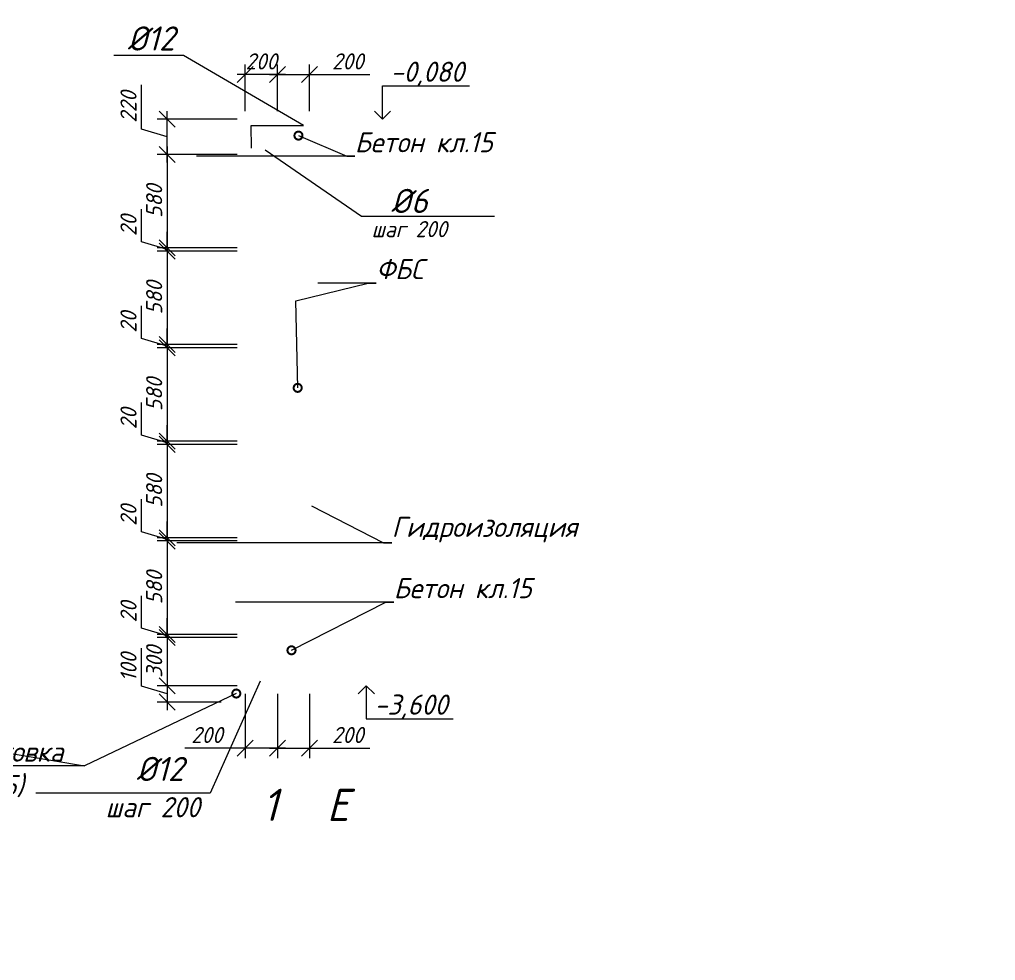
# Model space of a CAD drawing. Header units: millimetres. Extents: x 339888 to 1025294, y -263818 to -40540.
# Drawn here: x 941945 to 948007, y -241291 to -235448 of the extents above; entities that cross this region are included whole.
import ezdxf
from ezdxf import colors
from ezdxf.entities.mleader import LeaderData, LeaderLine
from ezdxf.math import Vec2, Vec3

# ---------------------------------------------------------------- set-up
doc = ezdxf.new("R2010")
doc.units = ezdxf.units.MM
doc.linetypes.add('CENTER2', pattern=[28.575, 19.05, -3.175, 3.175, -3.175])
doc.layers.get('0').update_dxf_attribs({"lineweight": 15})
doc.layers.add('0 @ 50', color=7, linetype='Continuous', lineweight=15)
doc.layers.add('Оси @ 50', color=126, linetype='CENTER2', lineweight=15)
doc.styles.add('ГОСТ 2', font='GOST_Common Italic.ttf', dxfattribs={"height": 2})
doc.styles.add('ГОСТ 2.5', font='GOST_Common Italic.ttf', dxfattribs={"height": 2.5})
doc.styles.add('ГОСТ 3', font='GOST_Common Italic.ttf', dxfattribs={"height": 3})
doc.dimstyles.new('ГОСТ_2К', dxfattribs={"dimtxt": 2, "dimasz": 2, "dimexe": 1.25, "dimexo": 1, "dimtad": 1, "dimdec": 0, "dimtxsty": 'ГОСТ 2', "dimblk": 'OBLIQUE', "dimcen": -2.5, "dimdle": 1, "dimclrd": 251, "dimclre": 251, "dimclrt": 256, "dimadec": 1, "dimazin": 0, "dimtfac": 1, "dimtdec": 0, "dimtmove": 0, "dimatfit": 3, "dimfxl": 1, "dimlwd": 15, "dimlwe": 15, "dimarcsym": 1})

# ---------------------------------------------------------------- blocks, each defined once
blk = doc.blocks.new('_None')
blk = doc.blocks.new('_DotSmall')
at = {"color": 0, "linetype": 'ByBlock', "const_width": 0.5}
blk.add_lwpolyline([(-0.0625, 0, 1), (0.0625, 0, 1)], format="xyb", close=True, dxfattribs=at)
blk = doc.blocks.new('_Open90')
at = {"color": 0, "linetype": 'ByBlock', "lineweight": -2}
for p, q in [((0, 0), (-1, 0)), ((-0.5, 0.5), (0, 0)), ((0, 0), (-0.5, -0.5))]:
    blk.add_line(p, q, dxfattribs=at)
blk = doc.blocks.new('_Oblique')
at = {"color": 0, "linetype": 'ByBlock', "lineweight": -2}
blk.add_line((-0.5, -0.5), (0.5, 0.5), dxfattribs=at)
blk = doc.blocks.new('*D440')
at = {"color": 251, "lineweight": 15, "ltscale": 0.1, "transparency": 16777216}
for p, q in [((943347, -239636.3), (943347, -240034.9)), ((943547, -239636.3), (943547, -240034.9)), ((943347, -239972.4), (942972, -239972.4)), ((943597, -239972.4), (943347, -239972.4))]:
    blk.add_line(p, q, dxfattribs=at)
at = {"layer": 'Defpoints', "color": 0, "lineweight": 15, "ltscale": 0.1, "transparency": 16777216}
for p in [(943347, -239586.3), (943547, -239586.3), (943347, -239972.4)]:
    blk.add_point(p, dxfattribs=at)
at = {"color": 251, "lineweight": 15, "ltscale": 0.1, "transparency": 16777216, "xscale": 100, "yscale": 100, "zscale": 100, "rotation": 180}
blk.add_blockref('_Oblique', (943347, -239972.4), dxfattribs=at)
at = {"color": 251, "lineweight": 15, "ltscale": 0.1, "transparency": 16777216, "xscale": 100, "yscale": 100, "zscale": 100}
blk.add_blockref('_Oblique', (943547, -239972.4), dxfattribs=at)
at = {"lineweight": 15, "ltscale": 0.1, "transparency": 16777216, "insert": (943109.5, -239891.1), "char_height": 100, "attachment_point": 5, "style": 'ГОСТ 2'}
blk.add_mtext('200', dxfattribs=at)
blk = doc.blocks.new('*D441')
at = {"color": 251, "lineweight": 15, "ltscale": 0.1, "transparency": 16777216}
for p, q in [((943547, -239636.3), (943547, -240034.9)), ((943747, -239636.3), (943747, -240034.9)), ((943497, -239972.4), (943747, -239972.4)), ((943747, -239972.4), (944121.9, -239972.4))]:
    blk.add_line(p, q, dxfattribs=at)
at = {"layer": 'Defpoints', "color": 0, "lineweight": 15, "ltscale": 0.1, "transparency": 16777216}
for p in [(943547, -239586.3), (943747, -239586.3), (943747, -239972.4)]:
    blk.add_point(p, dxfattribs=at)
at = {"color": 251, "lineweight": 15, "ltscale": 0.1, "transparency": 16777216, "xscale": 100, "yscale": 100, "zscale": 100, "rotation": 180}
blk.add_blockref('_Oblique', (943547, -239972.4), dxfattribs=at)
at = {"color": 251, "lineweight": 15, "ltscale": 0.1, "transparency": 16777216, "xscale": 100, "yscale": 100, "zscale": 100}
blk.add_blockref('_Oblique', (943747, -239972.4), dxfattribs=at)
at = {"lineweight": 15, "ltscale": 0.1, "transparency": 16777216, "insert": (943984.4, -239891.1), "char_height": 100, "attachment_point": 5, "style": 'ГОСТ 2'}
blk.add_mtext('200', dxfattribs=at)
blk = doc.blocks.new('*D442')
at = {"color": 251, "lineweight": 15, "transparency": 16777216}
for p, q in [((942862.8, -239236.3), (942862.8, -239636.3)), ((943297, -239286.3), (942800.3, -239286.3)), ((943297, -239586.3), (942800.3, -239586.3))]:
    blk.add_line(p, q, dxfattribs=at)
at = {"layer": 'Defpoints', "color": 0, "lineweight": 15, "transparency": 16777216}
for p in [(943347, -239286.3), (942862.8, -239586.3), (943347, -239586.3)]:
    blk.add_point(p, dxfattribs=at)
at = {"color": 251, "lineweight": 15, "transparency": 16777216, "xscale": 100, "yscale": 100, "zscale": 100}
for p, rotation in [((942862.8, -239286.3), 90), ((942862.8, -239586.3), 270)]:
    blk.add_blockref('_Oblique', p, dxfattribs=dict(at, rotation=rotation))
at = {"transparency": 16777216, "insert": (942781.6, -239436.3), "char_height": 100, "attachment_point": 5, "rotation": 90, "style": 'ГОСТ 2'}
blk.add_mtext('300', dxfattribs=at)
blk = doc.blocks.new('*D443')
at = {"color": 251, "lineweight": 15, "transparency": 16777216}
for p, q in [((942703.5, -239588.5), (942703.5, -239352.8)), ((942862.8, -239536.3), (942862.8, -239736.3)), ((942862.8, -239636.3), (942703.5, -239588.5)), ((943297, -239586.3), (942800.3, -239586.3)), ((943197, -239686.3), (942800.3, -239686.3))]:
    blk.add_line(p, q, dxfattribs=at)
at = {"layer": 'Defpoints', "color": 0, "lineweight": 15, "transparency": 16777216}
for p in [(943347, -239586.3), (942862.8, -239686.3), (943247, -239686.3)]:
    blk.add_point(p, dxfattribs=at)
at = {"color": 251, "lineweight": 15, "transparency": 16777216, "xscale": 100, "yscale": 100, "zscale": 100}
for p, rotation in [((942862.8, -239586.3), 90), ((942862.8, -239686.3), 270)]:
    blk.add_blockref('_Oblique', p, dxfattribs=dict(at, rotation=rotation))
at = {"transparency": 16777216, "insert": (942622.2, -239470.7), "char_height": 100, "attachment_point": 5, "rotation": 90, "style": 'ГОСТ 2'}
blk.add_mtext('100', dxfattribs=at)
blk = doc.blocks.new('*D444')
at = {"color": 251, "lineweight": 15, "transparency": 16777216}
for p, q in [((942703.5, -236128.5), (942703.5, -235853.6)), ((942862.8, -236336.3), (942862.8, -236016.3)), ((943297, -236066.3), (942800.3, -236066.3)), ((942862.8, -236176.3), (942703.5, -236128.5)), ((943297, -236286.3), (942800.3, -236286.3))]:
    blk.add_line(p, q, dxfattribs=at)
at = {"layer": 'Defpoints', "color": 0, "lineweight": 15, "transparency": 16777216}
for p in [(942862.8, -236066.3), (943347, -236066.3), (943347, -236286.3)]:
    blk.add_point(p, dxfattribs=at)
at = {"color": 251, "lineweight": 15, "transparency": 16777216, "xscale": 100, "yscale": 100, "zscale": 100}
for p, rotation in [((942862.8, -236066.3), 90), ((942862.8, -236286.3), 270)]:
    blk.add_blockref('_Oblique', p, dxfattribs=dict(at, rotation=rotation))
at = {"transparency": 16777216, "insert": (942622.2, -235991), "char_height": 100, "attachment_point": 5, "rotation": 90, "style": 'ГОСТ 2'}
blk.add_mtext('220', dxfattribs=at)
blk = doc.blocks.new('*D445')
at = {"color": 251, "lineweight": 15, "transparency": 16777216}
for p, q in [((943297, -236286.3), (942800.3, -236286.3)), ((942862.8, -236236.3), (942862.8, -236916.3)), ((943297, -236866.3), (942800.3, -236866.3))]:
    blk.add_line(p, q, dxfattribs=at)
at = {"layer": 'Defpoints', "color": 0, "lineweight": 15, "transparency": 16777216}
for p in [(943347, -236286.3), (942862.8, -236866.3), (943347, -236866.3)]:
    blk.add_point(p, dxfattribs=at)
at = {"color": 251, "lineweight": 15, "transparency": 16777216, "xscale": 100, "yscale": 100, "zscale": 100}
for p, rotation in [((942862.8, -236286.3), 90), ((942862.8, -236866.3), 270)]:
    blk.add_blockref('_Oblique', p, dxfattribs=dict(at, rotation=rotation))
at = {"transparency": 16777216, "insert": (942781.6, -236576.3), "char_height": 100, "attachment_point": 5, "rotation": 90, "style": 'ГОСТ 2'}
blk.add_mtext('580', dxfattribs=at)
blk = doc.blocks.new('*D446')
at = {"color": 251, "lineweight": 15, "transparency": 16777216}
for p, q in [((942703.5, -236828.5), (942703.5, -236626.1)), ((942862.8, -236866.3), (942862.8, -236766.3)), ((942862.8, -236876.3), (942703.5, -236828.5)), ((943297, -236866.3), (942800.3, -236866.3)), ((943297, -236886.3), (942800.3, -236886.3)), ((942862.8, -236866.3), (942862.8, -236886.3)), ((942862.8, -236866.3), (942862.8, -236886.3)), ((942862.8, -236886.3), (942862.8, -236986.3))]:
    blk.add_line(p, q, dxfattribs=at)
at = {"layer": 'Defpoints', "color": 0, "lineweight": 15, "transparency": 16777216}
for p in [(942862.8, -236886.3), (943347, -236866.3), (943347, -236886.3)]:
    blk.add_point(p, dxfattribs=at)
at = {"color": 251, "lineweight": 15, "transparency": 16777216, "xscale": 100, "yscale": 100, "zscale": 100}
for p, rotation in [((942862.8, -236866.3), 270), ((942862.8, -236886.3), 90)]:
    blk.add_blockref('_Oblique', p, dxfattribs=dict(at, rotation=rotation))
at = {"transparency": 16777216, "insert": (942622.2, -236727.3), "char_height": 100, "attachment_point": 5, "rotation": 90, "style": 'ГОСТ 2'}
blk.add_mtext('20', dxfattribs=at)
blk = doc.blocks.new('*D447')
at = {"color": 251, "lineweight": 15, "transparency": 16777216}
for p, q in [((942862.8, -236836.3), (942862.8, -237516.3)), ((943297, -236886.3), (942800.3, -236886.3)), ((943297, -237466.3), (942800.3, -237466.3))]:
    blk.add_line(p, q, dxfattribs=at)
at = {"layer": 'Defpoints', "color": 0, "lineweight": 15, "transparency": 16777216}
for p in [(943347, -236886.3), (942862.8, -237466.3), (943347, -237466.3)]:
    blk.add_point(p, dxfattribs=at)
at = {"color": 251, "lineweight": 15, "transparency": 16777216, "xscale": 100, "yscale": 100, "zscale": 100}
for p, rotation in [((942862.8, -236886.3), 90), ((942862.8, -237466.3), 270)]:
    blk.add_blockref('_Oblique', p, dxfattribs=dict(at, rotation=rotation))
at = {"transparency": 16777216, "insert": (942781.6, -237176.3), "char_height": 100, "attachment_point": 5, "rotation": 90, "style": 'ГОСТ 2'}
blk.add_mtext('580', dxfattribs=at)
blk = doc.blocks.new('*D448')
at = {"color": 251, "lineweight": 15, "transparency": 16777216}
for p, q in [((942703.5, -237428.5), (942703.5, -237226.1)), ((942862.8, -237466.3), (942862.8, -237366.3)), ((942862.8, -237476.3), (942703.5, -237428.5)), ((943297, -237466.3), (942800.3, -237466.3)), ((943297, -237486.3), (942800.3, -237486.3)), ((942862.8, -237466.3), (942862.8, -237486.3)), ((942862.8, -237466.3), (942862.8, -237486.3)), ((942862.8, -237486.3), (942862.8, -237586.3))]:
    blk.add_line(p, q, dxfattribs=at)
at = {"layer": 'Defpoints', "color": 0, "lineweight": 15, "transparency": 16777216}
for p in [(942862.8, -237486.3), (943347, -237466.3), (943347, -237486.3)]:
    blk.add_point(p, dxfattribs=at)
at = {"color": 251, "lineweight": 15, "transparency": 16777216, "xscale": 100, "yscale": 100, "zscale": 100}
for p, rotation in [((942862.8, -237466.3), 270), ((942862.8, -237486.3), 90)]:
    blk.add_blockref('_Oblique', p, dxfattribs=dict(at, rotation=rotation))
at = {"transparency": 16777216, "insert": (942622.2, -237327.3), "char_height": 100, "attachment_point": 5, "rotation": 90, "style": 'ГОСТ 2'}
blk.add_mtext('20', dxfattribs=at)
blk = doc.blocks.new('*D449')
at = {"color": 251, "lineweight": 15, "transparency": 16777216}
for p, q in [((942862.8, -237436.3), (942862.8, -238116.3)), ((943297, -237486.3), (942800.3, -237486.3)), ((943297, -238066.3), (942800.3, -238066.3))]:
    blk.add_line(p, q, dxfattribs=at)
at = {"layer": 'Defpoints', "color": 0, "lineweight": 15, "transparency": 16777216}
for p in [(943347, -237486.3), (942862.8, -238066.3), (943347, -238066.3)]:
    blk.add_point(p, dxfattribs=at)
at = {"color": 251, "lineweight": 15, "transparency": 16777216, "xscale": 100, "yscale": 100, "zscale": 100}
for p, rotation in [((942862.8, -237486.3), 90), ((942862.8, -238066.3), 270)]:
    blk.add_blockref('_Oblique', p, dxfattribs=dict(at, rotation=rotation))
at = {"transparency": 16777216, "insert": (942781.6, -237776.3), "char_height": 100, "attachment_point": 5, "rotation": 90, "style": 'ГОСТ 2'}
blk.add_mtext('580', dxfattribs=at)
blk = doc.blocks.new('*D450')
at = {"color": 251, "lineweight": 15, "transparency": 16777216}
for p, q in [((942703.5, -238028.5), (942703.5, -237826.1)), ((942862.8, -238066.3), (942862.8, -237966.3)), ((942862.8, -238076.3), (942703.5, -238028.5)), ((943297, -238066.3), (942800.3, -238066.3)), ((943297, -238086.3), (942800.3, -238086.3)), ((942862.8, -238066.3), (942862.8, -238086.3)), ((942862.8, -238066.3), (942862.8, -238086.3)), ((942862.8, -238086.3), (942862.8, -238186.3))]:
    blk.add_line(p, q, dxfattribs=at)
at = {"layer": 'Defpoints', "color": 0, "lineweight": 15, "transparency": 16777216}
for p in [(942862.8, -238086.3), (943347, -238066.3), (943347, -238086.3)]:
    blk.add_point(p, dxfattribs=at)
at = {"color": 251, "lineweight": 15, "transparency": 16777216, "xscale": 100, "yscale": 100, "zscale": 100}
for p, rotation in [((942862.8, -238066.3), 270), ((942862.8, -238086.3), 90)]:
    blk.add_blockref('_Oblique', p, dxfattribs=dict(at, rotation=rotation))
at = {"transparency": 16777216, "insert": (942622.2, -237927.3), "char_height": 100, "attachment_point": 5, "rotation": 90, "style": 'ГОСТ 2'}
blk.add_mtext('20', dxfattribs=at)
blk = doc.blocks.new('*D451')
at = {"color": 251, "lineweight": 15, "transparency": 16777216}
for p, q in [((942862.8, -238036.3), (942862.8, -238716.3)), ((943297, -238086.3), (942800.3, -238086.3)), ((943297, -238666.3), (942800.3, -238666.3))]:
    blk.add_line(p, q, dxfattribs=at)
at = {"layer": 'Defpoints', "color": 0, "lineweight": 15, "transparency": 16777216}
for p in [(943347, -238086.3), (942862.8, -238666.3), (943347, -238666.3)]:
    blk.add_point(p, dxfattribs=at)
at = {"color": 251, "lineweight": 15, "transparency": 16777216, "xscale": 100, "yscale": 100, "zscale": 100}
for p, rotation in [((942862.8, -238086.3), 90), ((942862.8, -238666.3), 270)]:
    blk.add_blockref('_Oblique', p, dxfattribs=dict(at, rotation=rotation))
at = {"transparency": 16777216, "insert": (942781.6, -238376.3), "char_height": 100, "attachment_point": 5, "rotation": 90, "style": 'ГОСТ 2'}
blk.add_mtext('580', dxfattribs=at)
blk = doc.blocks.new('*D452')
at = {"color": 251, "lineweight": 15, "transparency": 16777216}
for p, q in [((942703.5, -238628.5), (942703.5, -238426.1)), ((942862.8, -238666.3), (942862.8, -238566.3)), ((942862.8, -238676.3), (942703.5, -238628.5)), ((943297, -238666.3), (942800.3, -238666.3)), ((943297, -238686.3), (942800.3, -238686.3)), ((942862.8, -238666.3), (942862.8, -238686.3)), ((942862.8, -238666.3), (942862.8, -238686.3)), ((942862.8, -238686.3), (942862.8, -238786.3))]:
    blk.add_line(p, q, dxfattribs=at)
at = {"layer": 'Defpoints', "color": 0, "lineweight": 15, "transparency": 16777216}
for p in [(942862.8, -238686.3), (943347, -238666.3), (943347, -238686.3)]:
    blk.add_point(p, dxfattribs=at)
at = {"color": 251, "lineweight": 15, "transparency": 16777216, "xscale": 100, "yscale": 100, "zscale": 100}
for p, rotation in [((942862.8, -238666.3), 270), ((942862.8, -238686.3), 90)]:
    blk.add_blockref('_Oblique', p, dxfattribs=dict(at, rotation=rotation))
at = {"transparency": 16777216, "insert": (942622.2, -238527.3), "char_height": 100, "attachment_point": 5, "rotation": 90, "style": 'ГОСТ 2'}
blk.add_mtext('20', dxfattribs=at)
blk = doc.blocks.new('*D453')
at = {"color": 251, "lineweight": 15, "transparency": 16777216}
for p, q in [((942862.8, -238636.3), (942862.8, -239316.3)), ((943297, -238686.3), (942800.3, -238686.3)), ((943297, -239266.3), (942800.3, -239266.3))]:
    blk.add_line(p, q, dxfattribs=at)
at = {"layer": 'Defpoints', "color": 0, "lineweight": 15, "transparency": 16777216}
for p in [(943347, -238686.3), (942862.8, -239266.3), (943347, -239266.3)]:
    blk.add_point(p, dxfattribs=at)
at = {"color": 251, "lineweight": 15, "transparency": 16777216, "xscale": 100, "yscale": 100, "zscale": 100}
for p, rotation in [((942862.8, -238686.3), 90), ((942862.8, -239266.3), 270)]:
    blk.add_blockref('_Oblique', p, dxfattribs=dict(at, rotation=rotation))
at = {"transparency": 16777216, "insert": (942781.6, -238976.3), "char_height": 100, "attachment_point": 5, "rotation": 90, "style": 'ГОСТ 2'}
blk.add_mtext('580', dxfattribs=at)
blk = doc.blocks.new('*D454')
at = {"color": 251, "lineweight": 15, "transparency": 16777216}
for p, q in [((942703.5, -239228.5), (942703.5, -239026.1)), ((942862.8, -239266.3), (942862.8, -239166.3)), ((942862.8, -239276.3), (942703.5, -239228.5)), ((943297, -239266.3), (942800.3, -239266.3)), ((943297, -239286.3), (942800.3, -239286.3)), ((942862.8, -239266.3), (942862.8, -239286.3)), ((942862.8, -239266.3), (942862.8, -239286.3)), ((942862.8, -239286.3), (942862.8, -239386.3))]:
    blk.add_line(p, q, dxfattribs=at)
at = {"layer": 'Defpoints', "color": 0, "lineweight": 15, "transparency": 16777216}
for p in [(942862.8, -239286.3), (943347, -239266.3), (943347, -239286.3)]:
    blk.add_point(p, dxfattribs=at)
at = {"color": 251, "lineweight": 15, "transparency": 16777216, "xscale": 100, "yscale": 100, "zscale": 100}
for p, rotation in [((942862.8, -239266.3), 270), ((942862.8, -239286.3), 90)]:
    blk.add_blockref('_Oblique', p, dxfattribs=dict(at, rotation=rotation))
at = {"transparency": 16777216, "insert": (942622.2, -239127.3), "char_height": 100, "attachment_point": 5, "rotation": 90, "style": 'ГОСТ 2'}
blk.add_mtext('20', dxfattribs=at)
blk = doc.blocks.new('*D455')
at = {"color": 251, "lineweight": 15, "transparency": 16777216}
for p, q in [((943347, -236016.3), (943347, -235726.8)), ((943547, -236016.3), (943547, -235726.8)), ((943597, -235789.3), (943297, -235789.3))]:
    blk.add_line(p, q, dxfattribs=at)
at = {"layer": 'Defpoints', "color": 0, "lineweight": 15, "transparency": 16777216}
for p in [(943347, -235789.3), (943347, -236066.3), (943547, -236066.3)]:
    blk.add_point(p, dxfattribs=at)
at = {"color": 251, "lineweight": 15, "transparency": 16777216, "xscale": 100, "yscale": 100, "zscale": 100, "rotation": 180}
blk.add_blockref('_Oblique', (943347, -235789.3), dxfattribs=at)
at = {"color": 251, "lineweight": 15, "transparency": 16777216, "xscale": 100, "yscale": 100, "zscale": 100}
blk.add_blockref('_Oblique', (943547, -235789.3), dxfattribs=at)
at = {"transparency": 16777216, "insert": (943447, -235708), "char_height": 100, "attachment_point": 5, "style": 'ГОСТ 2'}
blk.add_mtext('200', dxfattribs=at)
blk = doc.blocks.new('*D456')
at = {"color": 251, "lineweight": 15, "transparency": 16777216}
for p, q in [((943547, -236016.3), (943547, -235726.8)), ((943747, -236016.3), (943747, -235726.8)), ((943497, -235789.3), (943747, -235789.3)), ((943747, -235789.3), (944121.9, -235789.3))]:
    blk.add_line(p, q, dxfattribs=at)
at = {"layer": 'Defpoints', "color": 0, "lineweight": 15, "transparency": 16777216}
for p in [(943747, -235789.3), (943547, -236066.3), (943747, -236066.3)]:
    blk.add_point(p, dxfattribs=at)
at = {"color": 251, "lineweight": 15, "transparency": 16777216, "xscale": 100, "yscale": 100, "zscale": 100, "rotation": 180}
blk.add_blockref('_Oblique', (943547, -235789.3), dxfattribs=at)
at = {"color": 251, "lineweight": 15, "transparency": 16777216, "xscale": 100, "yscale": 100, "zscale": 100}
blk.add_blockref('_Oblique', (943747, -235789.3), dxfattribs=at)
at = {"transparency": 16777216, "insert": (943984.4, -235708), "char_height": 100, "attachment_point": 5, "style": 'ГОСТ 2'}
blk.add_mtext('200', dxfattribs=at)

msp = doc.modelspace()

# ---------------------------------------------------------------- texts
at = {"layer": 'Оси @ 50', "lineweight": 15, "ltscale": 0.1, "style": 'ГОСТ 2'}
for s, p in [('1', (943453.35922, -240424.87281)), ('Е', (943853.35922, -240424.87281))]:
    msp.add_text(s, height=200, dxfattribs=at).set_placement(p)

# ---------------------------------------------------------------- dimensions: what is measured, and where the dimension line sits
at = {"layer": '0 @ 50'}
dim = msp.add_linear_dim(base=(943346.95645, -235789.29887), p1=(943546.95645, -236066.31978), p2=(943346.95645, -236066.31978), dimstyle='ГОСТ_2К', override={"dimscale": 50, "dimtix": 0, "dimtofl": 1, "dimtmove": 0, "dimatfit": 3}, dxfattribs=at)
dim.commit()
dim.dimension.update_dxf_attribs({"geometry": '*D455', "text_midpoint": (943446.95645, -235789.29887), "dimtype": 160})
dim = msp.add_linear_dim(base=(943746.95645, -235789.29887), p1=(943546.95645, -236066.31978), p2=(943746.95645, -236066.31978), dimstyle='ГОСТ_2К', override={"dimscale": 50, "dimtix": 0, "dimtofl": 1, "dimtmove": 0, "dimatfit": 3}, dxfattribs=at)
dim.commit()
dim.dimension.update_dxf_attribs({"geometry": '*D456', "text_midpoint": (943984.41857, -235708.04887)})
for base, p1, p2, override, picture, middle in [((942862.83312, -236066.31978), (943346.95645, -236286.31978), (943346.95645, -236066.31978), {"dimscale": 50, "dimtix": 0, "dimtofl": 1, "dimtmove": 1, "dimatfit": 3}, '*D444', (942622.20812, -236097.25728)), ((942862.83312, -236866.31978), (943346.95645, -236286.31978), (943346.95645, -236866.31978), {"dimscale": 50, "dimtix": 0, "dimtofl": 1, "dimtmove": 1, "dimatfit": 3}, '*D445', (942781.58312, -236576.31978)), ((942862.83312, -236886.31978), (943346.95645, -236866.31978), (943346.95645, -236886.31978), {"dimscale": 50, "dimtix": 0, "dimtofl": 1, "dimtmove": 1, "dimatfit": 3}, '*D446', (942622.20812, -236797.25728)), ((942862.83312, -237466.31978), (943346.95645, -236886.31978), (943346.95645, -237466.31978), {"dimscale": 50, "dimtix": 0, "dimtofl": 1, "dimtmove": 1, "dimatfit": 3}, '*D447', (942781.58312, -237176.31978)), ((942862.83312, -237486.31978), (943346.95645, -237466.31978), (943346.95645, -237486.31978), {"dimscale": 50, "dimtix": 0, "dimtofl": 1, "dimtmove": 1, "dimatfit": 3}, '*D448', (942622.20812, -237397.25728)), ((942862.83312, -238066.31978), (943346.95645, -237486.31978), (943346.95645, -238066.31978), {"dimscale": 50, "dimtix": 0, "dimtofl": 1, "dimtmove": 1, "dimatfit": 3}, '*D449', (942781.58312, -237776.31978)), ((942862.83312, -238086.31978), (943346.95645, -238066.31978), (943346.95645, -238086.31978), {"dimscale": 50, "dimtix": 0, "dimtofl": 1, "dimtmove": 1, "dimatfit": 3}, '*D450', (942622.20812, -237997.25728)), ((942862.83312, -238666.31978), (943346.95645, -238086.31978), (943346.95645, -238666.31978), {"dimscale": 50, "dimtix": 0, "dimtofl": 1, "dimtmove": 1, "dimatfit": 3}, '*D451', (942781.58312, -238376.31978)), ((942862.83312, -238686.31978), (943346.95645, -238666.31978), (943346.95645, -238686.31978), {"dimscale": 50, "dimtix": 0, "dimtofl": 1, "dimtmove": 1, "dimatfit": 3}, '*D452', (942622.20812, -238597.25728)), ((942862.83312, -239266.31978), (943346.95645, -238686.31978), (943346.95645, -239266.31978), {"dimscale": 50, "dimtix": 0, "dimtofl": 1, "dimtmove": 1, "dimatfit": 3}, '*D453', (942781.58312, -238976.31978)), ((942862.83312, -239286.31978), (943346.95645, -239266.31978), (943346.95645, -239286.31978), {"dimscale": 50, "dimtix": 0, "dimtofl": 1, "dimtmove": 1, "dimatfit": 3}, '*D454', (942622.20812, -239197.25728)), ((942862.83312, -239586.31978), (943346.95645, -239286.31978), (943346.95645, -239586.31978), {"dimscale": 50, "dimtix": 0, "dimtofl": 1, "dimtmove": 0, "dimatfit": 3}, '*D442', (942781.58312, -239436.31978)), ((942862.83312, -239686.31948), (943346.95645, -239586.31978), (943246.95642, -239686.31948), {"dimscale": 50, "dimtix": 0, "dimtofl": 1, "dimtmove": 1, "dimatfit": 3}, '*D443', (942622.20812, -239557.25713))]:
    dim = msp.add_linear_dim(base=base, p1=p1, p2=p2, angle=90, dimstyle='ГОСТ_2К', override=override, dxfattribs=at)
    dim.commit()
    dim.dimension.update_dxf_attribs({"geometry": picture, "text_midpoint": middle})
at = {"layer": '0 @ 50', "lineweight": 15, "ltscale": 0.1}
for base, p2, picture, middle in [((943346.95645, -239972.38652), (943346.95645, -239586.31978), '*D440', (943109.49433, -239891.13652)), ((943746.95645, -239972.38652), (943746.95645, -239586.31978), '*D441', (943984.41857, -239891.13652))]:
    dim = msp.add_linear_dim(base=base, p1=(943546.95645, -239586.31978), p2=p2, dimstyle='ГОСТ_2К', override={"dimscale": 50, "dimtix": 0, "dimtofl": 1, "dimtmove": 0, "dimatfit": 3}, dxfattribs=at)
    dim.commit()
    dim.dimension.update_dxf_attribs({"geometry": picture, "text_midpoint": middle})

# ---------------------------------------------------------------- leaders
ml = msp.add_multileader_mtext('Standard', dxfattribs=at)
ml.set_content('{\\H0.75x; %%C12}\\P{\\H0.625x;шаг 200}', color=256, style='ГОСТ 2.5')
ml.set_leader_properties(color=251, linetype='ByLayer', lineweight=15)
ml.set_arrow_properties(name='NONE')
ml.build(insert=Vec2(0, 0))
ml.multileader.update_dxf_attribs({"text_left_attachment_type": 6, "text_right_attachment_type": 6, "dogleg_length": 1, "arrow_head_size": 100, "scale": 50})
ctx = ml.context
ctx.base_point, ctx.scale, ctx.char_height, ctx.arrow_head_size, ctx.landing_gap_size, ctx.plane_origin = Vec3(945381.5488, -234486.36659), 50, 200, 100, 0, Vec3(944817.95265, -232683.45645)
ctx.left_attachment, ctx.right_attachment, ctx.text_align_type = 6, 6, 1
notes = []
notes.append((ctx, [(1, (1, 1, 0), (945331.5488, -234486.36659), (1, 0), 50, [(1, [(945157.62319, -233753.45667), (944332.16519, -233753.45667)], 0, [])])]))
ctx.mtext.insert, ctx.mtext.alignment, ctx.mtext.flow_direction = Vec3(945689.02986, -234261.36659), 2, 5
ml = msp.add_multileader_mtext('Standard', dxfattribs=at)
ml.set_content('%%C12', color=256, style='ГОСТ 2.5')
ml.set_leader_properties(color=251, linetype='ByLayer', lineweight=15)
ml.set_arrow_properties(name='NONE')
ml.build(insert=Vec2(0, 0))
ml.multileader.update_dxf_attribs({"text_left_attachment_type": 6, "text_right_attachment_type": 6, "dogleg_length": 1, "arrow_head_size": 100, "scale": 50})
ctx = ml.context
ctx.base_point, ctx.scale, ctx.char_height, ctx.arrow_head_size, ctx.landing_gap_size, ctx.plane_origin = Vec3(942610.3127, -235670.69716), 50, 150, 100, 0, Vec3(941803.81762, -234182.0364)
ctx.left_attachment, ctx.right_attachment, ctx.text_align_type = 6, 6, 1
notes.append((ctx, [(1, (1, 1, 0), (942964.40361, -235670.69716), (-1, 0), 50, [(2, [(943385.72305, -236247.27273), (943383.28178, -236105.36682), (943708.18985, -236105.36682)], 0, [])])]))
ctx.mtext.insert, ctx.mtext.alignment, ctx.mtext.flow_direction = Vec3(942762.35815, -235490.69716), 2, 5
at = {"layer": '0 @ 50', "lineweight": 18}
ml = msp.add_multileader_mtext('Standard', dxfattribs=at)
ml.set_content('-0,080', color=256, style='ГОСТ 3')
ml.set_leader_properties(color=256, linetype='ByLayer', lineweight=15)
ml.set_arrow_properties(name='OPEN90')
ml.build(insert=Vec2(0, 0))
ml.multileader.update_dxf_attribs({"text_left_attachment_type": 6, "text_right_attachment_type": 6, "dogleg_length": 0, "arrow_head_size": 100, "scale": 50})
ctx = ml.context
ctx.base_point, ctx.scale, ctx.char_height, ctx.arrow_head_size, ctx.landing_gap_size, ctx.plane_origin = Vec3(944199.32421, -235859.80638), 50, 125, 100, 50, Vec3(943873.9161, -236056.31978)
ctx.left_attachment, ctx.right_attachment = 6, 6
notes.append((ctx, [(0, (1, 1, 0), (944199.32421, -235859.80638), (1, 0), 0, [(0, [(944199.32421, -236066.31978)], 0, [])])]))
ctx.mtext.insert, ctx.mtext.flow_direction = Vec3(944249.32421, -235709.80638), 5
at = {"layer": '0 @ 50', "lineweight": 15, "ltscale": 0.1}
ml = msp.add_multileader_mtext('Standard', dxfattribs=at)
ml.set_content('Бетон кл.15', color=256, style='ГОСТ 2.5')
ml.set_leader_properties(color=251, linetype='ByLayer', lineweight=15)
ml.set_arrow_properties(name='DOTSMALL')
ml.build(insert=Vec2(0, 0))
ml.multileader.update_dxf_attribs({"text_left_attachment_type": 6, "text_right_attachment_type": 6, "dogleg_length": 1, "arrow_head_size": 100, "scale": 50})
ctx = ml.context
ctx.base_point, ctx.scale, ctx.char_height, ctx.arrow_head_size, ctx.landing_gap_size, ctx.plane_origin = Vec3(939525.21079, -236297.46161), 50, 125, 100, 0, Vec3(938610.20382, -235679.48788)
ctx.left_attachment, ctx.right_attachment = 6, 6
notes.append((ctx, [(0, (1, 1, 0), (939475.21079, -236297.46161), (1, 0), 50, [(0, [(939175.13463, -236168.75407)], 0, [])])]))
ctx.mtext.insert, ctx.mtext.width, ctx.mtext.flow_direction = Vec3(939525.21079, -236147.46161), 929.1690311, 5
ml = msp.add_multileader_mtext('Standard', dxfattribs=at)
ml.set_content('Бетон кл.15', color=256, style='ГОСТ 2.5')
ml.set_leader_properties(color=251, linetype='ByLayer', lineweight=15)
ml.set_arrow_properties(name='DOTSMALL')
ml.build(insert=Vec2(0, 0))
ml.multileader.update_dxf_attribs({"text_left_attachment_type": 6, "text_right_attachment_type": 6, "dogleg_length": 1, "arrow_head_size": 100, "scale": 50})
ctx = ml.context
ctx.base_point, ctx.scale, ctx.char_height, ctx.arrow_head_size, ctx.landing_gap_size, ctx.plane_origin = Vec3(944027.93817, -236297.46161), 50, 125, 100, 0, Vec3(943285.69906, -235679.48788)
ctx.left_attachment, ctx.right_attachment = 6, 6
notes.append((ctx, [(0, (1, 1, 0), (943977.93817, -236297.46161), (1, 0), 50, [(0, [(943677.86202, -236168.75407)], 0, [])])]))
ctx.mtext.insert, ctx.mtext.width, ctx.mtext.flow_direction = Vec3(944027.93817, -236147.46161), 929.1690311, 5
ml = msp.add_multileader_mtext('Standard', dxfattribs=at)
ml.set_content('%%C6\\P{\\H0.66667x;шаг 200}', color=256, style='ГОСТ 2.5')
ml.set_leader_properties(color=251, linetype='ByLayer', lineweight=15)
ml.set_arrow_properties(name='NONE')
ml.build(insert=Vec2(0, 0))
ml.multileader.update_dxf_attribs({"text_left_attachment_type": 6, "text_right_attachment_type": 6, "dogleg_length": 1, "arrow_head_size": 100, "scale": 50})
ctx = ml.context
ctx.base_point, ctx.scale, ctx.char_height, ctx.arrow_head_size, ctx.landing_gap_size, ctx.plane_origin = Vec3(944120.24689, -236669.56511), 50, 150, 100, 0, Vec3(942929.20823, -235185.15973)
ctx.left_attachment, ctx.right_attachment, ctx.text_align_type = 6, 6, 1
notes.append((ctx, [(0, (1, 1, 0), (944070.24689, -236669.56511), (1, 0), 50, [(0, [(943470.26033, -236256.31978)], 0, [])])]))
ctx.mtext.insert, ctx.mtext.alignment, ctx.mtext.line_spacing_factor, ctx.mtext.flow_direction = Vec3(944366.23297, -236499.56501), 2, 0.8, 5
ml = msp.add_multileader_mtext('Standard', dxfattribs=at)
ml.set_content('ФБС', color=256, style='ГОСТ 2.5')
ml.set_leader_properties(color=251, linetype='ByLayer', lineweight=15)
ml.set_arrow_properties(name='DOTSMALL')
ml.build(insert=Vec2(0, 0))
ml.multileader.update_dxf_attribs({"text_left_attachment_type": 6, "text_right_attachment_type": 6, "dogleg_length": 1, "arrow_head_size": 100, "scale": 50})
ctx = ml.context
ctx.base_point, ctx.scale, ctx.char_height, ctx.arrow_head_size, ctx.landing_gap_size, ctx.plane_origin = Vec3(944160.35344, -237085.15537), 50, 125, 100, 0, Vec3(943253.37287, -238530.23817)
ctx.left_attachment, ctx.right_attachment = 6, 6
notes.append((ctx, [(0, (1, 1, 0), (944110.35344, -237085.15537), (1, 0), 50, [(2, [(943672.94231, -237735.33751), (943662.20342, -237194.3273)], 0, [])])]))
ctx.mtext.insert, ctx.mtext.flow_direction = Vec3(944160.35344, -236935.15537), 5
ml = msp.add_multileader_mtext('Standard', dxfattribs=at)
ml.set_content('Гидроизоляция', color=256, style='ГОСТ 2.5')
ml.set_leader_properties(color=251, linetype='ByLayer', lineweight=15)
ml.set_arrow_properties(name='NONE')
ml.build(insert=Vec2(0, 0))
ml.multileader.update_dxf_attribs({"text_left_attachment_type": 6, "text_right_attachment_type": 6, "dogleg_length": 1, "arrow_head_size": 100, "scale": 50})
ctx = ml.context
ctx.base_point, ctx.scale, ctx.char_height, ctx.arrow_head_size, ctx.landing_gap_size, ctx.plane_origin = Vec3(944256.9853, -238698.73863), 50, 125, 100, 0, Vec3(943198.60793, -237227.15357)
ctx.left_attachment, ctx.right_attachment = 6, 6
notes.append((ctx, [(0, (1, 1, 0), (944206.9853, -238698.73863), (1, 0), 50, [(0, [(943758.75717, -238467.04782)], 0, [])])]))
ctx.mtext.insert, ctx.mtext.flow_direction = Vec3(944256.9853, -238536.23863), 5
ml = msp.add_multileader_mtext('Standard', dxfattribs=at)
ml.set_content('Бетон кл.15', color=256, style='ГОСТ 2.5')
ml.set_leader_properties(color=251, linetype='ByLayer', lineweight=15)
ml.set_arrow_properties(name='DOTSMALL')
ml.build(insert=Vec2(0, 0))
ml.multileader.update_dxf_attribs({"text_left_attachment_type": 6, "text_right_attachment_type": 6, "dogleg_length": 1, "arrow_head_size": 100, "scale": 50})
ctx = ml.context
ctx.base_point, ctx.scale, ctx.char_height, ctx.arrow_head_size, ctx.landing_gap_size, ctx.plane_origin = Vec3(939652.40322, -238917.04539), 50, 125, 100, 0, Vec3(938655.83725, -238378.01558)
ctx.left_attachment, ctx.right_attachment = 6, 6
notes.append((ctx, [(0, (1, 1, 0), (939602.40322, -238917.04539), (1, 0), 50, [(0, [(939305.427, -239342.63197)], 0, [])])]))
ctx.mtext.insert, ctx.mtext.width, ctx.mtext.flow_direction = Vec3(939652.40322, -238767.04539), 929.1690311, 5
ml = msp.add_multileader_mtext('Standard', dxfattribs=at)
ml.set_content('Бетон кл.15', color=256, style='ГОСТ 2.5')
ml.set_leader_properties(color=251, linetype='ByLayer', lineweight=15)
ml.set_arrow_properties(name='DOTSMALL')
ml.build(insert=Vec2(0, 0))
ml.multileader.update_dxf_attribs({"text_left_attachment_type": 6, "text_right_attachment_type": 6, "dogleg_length": 1, "arrow_head_size": 100, "scale": 50})
ctx = ml.context
ctx.base_point, ctx.scale, ctx.char_height, ctx.arrow_head_size, ctx.landing_gap_size, ctx.plane_origin = Vec3(944269.73884, -239066.49695), 50, 125, 100, 0, Vec3(943331.33249, -238378.01558)
ctx.left_attachment, ctx.right_attachment = 6, 6
notes.append((ctx, [(0, (1, 1, 0), (944219.73884, -239066.49695), (1, 0), 50, [(0, [(943634.55164, -239365.20551)], 0, [])])]))
ctx.mtext.insert, ctx.mtext.width, ctx.mtext.flow_direction = Vec3(944269.73884, -238916.49695), 929.1690311, 5
ml = msp.add_multileader_mtext('Standard', dxfattribs=at)
ml.set_content('{\\H0.75x; %%C12}\\P{\\H0.625x;шаг 200}', color=256, style='ГОСТ 2.5')
ml.set_leader_properties(color=251, linetype='ByLayer', lineweight=15)
ml.set_arrow_properties(name='NONE')
ml.build(insert=Vec2(0, 0))
ml.multileader.update_dxf_attribs({"text_left_attachment_type": 6, "text_right_attachment_type": 6, "dogleg_length": 1, "arrow_head_size": 100, "scale": 50})
ctx = ml.context
ctx.base_point, ctx.scale, ctx.char_height, ctx.arrow_head_size, ctx.landing_gap_size, ctx.plane_origin = Vec3(942465.05347, -240251.86325), 50, 200, 100, 0, Vec3(943055.79687, -238486.31955)
ctx.left_attachment, ctx.right_attachment, ctx.text_align_type = 6, 6, 1
notes.append((ctx, [(0, (1, 1, 0), (943130.01559, -240251.86325), (-1, 0), 50, [(0, [(943440.40193, -239556.31978)], 0, [])])]))
ctx.mtext.insert, ctx.mtext.alignment, ctx.mtext.flow_direction = Vec3(942772.53453, -240026.86325), 2, 5
ml = msp.add_multileader_mtext('Standard', dxfattribs=at)
ml.set_content('Бетонная подготовка \\P(бетон кл.В7,5)', color=256, style='ГОСТ 2.5')
ml.set_leader_properties(color=251, linetype='ByLayer', lineweight=15)
ml.set_arrow_properties(name='DOTSMALL')
ml.build(insert=Vec2(0, 0))
ml.multileader.update_dxf_attribs({"text_left_attachment_type": 6, "text_right_attachment_type": 6, "dogleg_length": 1, "arrow_head_size": 100, "scale": 50})
ctx = ml.context
ctx.base_point, ctx.scale, ctx.char_height, ctx.arrow_head_size, ctx.landing_gap_size, ctx.plane_origin = Vec3(940552.72636, -240081.83204), 50, 125, 100, 0, Vec3(939419.27223, -239748.60678)
ctx.left_attachment, ctx.right_attachment, ctx.text_align_type = 6, 6, 1
notes.append((ctx, [(1, (1, 1, 0), (942349.41197, -240081.83204), (-1, 0), 50, [(0, [(939669.54898, -239637.49137)], 0, []), (1, [(943291.61901, -239633.5313)], 0, [])])]))
ctx.mtext.insert, ctx.mtext.width, ctx.mtext.alignment, ctx.mtext.flow_direction = Vec3(941426.06916, -239931.83204), 1779.455792, 2, 5
at = {"layer": '0 @ 50', "lineweight": 18}
ml = msp.add_multileader_mtext('Standard', dxfattribs=at)
ml.set_content('-3,600', color=256, style='ГОСТ 3')
ml.set_leader_properties(color=256, linetype='ByLayer', lineweight=15)
ml.set_arrow_properties(name='OPEN90')
ml.build(insert=Vec2(0, 0))
ml.multileader.update_dxf_attribs({"text_left_attachment_type": 6, "text_right_attachment_type": 6, "dogleg_length": 0, "arrow_head_size": 100, "scale": 50})
ctx = ml.context
ctx.base_point, ctx.scale, ctx.char_height, ctx.arrow_head_size, ctx.landing_gap_size, ctx.plane_origin = Vec3(944099.32421, -239789.95731), 50, 125, 100, 50, Vec3(943873.9161, -237356.31955)
ctx.left_attachment, ctx.right_attachment = 6, 6
notes.append((ctx, [(0, (1, 1, 0), (944099.32421, -239789.95731), (1, 0), 0, [(0, [(944099.32421, -239586.31978)], 0, [])])]))
ctx.mtext.insert, ctx.mtext.flow_direction = Vec3(944149.32421, -239639.95731), 5
for ctx, leaders in notes:
    for number, flags, end, landing, length, lines in leaders:
        leader = LeaderData()
        leader.index, (leader.has_last_leader_line, leader.has_dogleg_vector, leader.attachment_direction) = number, flags
        leader.last_leader_point, leader.dogleg_vector, leader.dogleg_length = Vec3(end), Vec3(landing), length
        for number, points, colour, breaks in lines:
            line = LeaderLine()
            line.index, line.vertices, line.color, line.breaks = number, Vec3.list(points), colors.encode_raw_color(colour), breaks
            leader.lines.append(line)
        ctx.leaders.append(leader)

doc.saveas('drawing.dxf')
